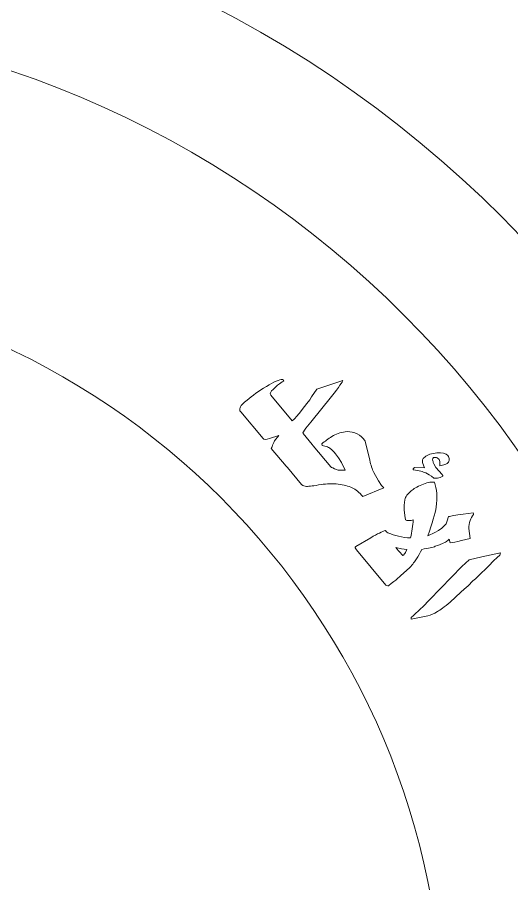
# Model space of a CAD drawing. Header units: millimetres. Extents: x -2159 to -1639, y -1602 to -453.
# Drawn here: x -1724.93 to -1700.85, y -877.41 to -835.24 of the extents above; entities that cross this region are included whole.
import ezdxf

# ---------------------------------------------------------------- set-up
doc = ezdxf.new("R2010")
doc.units = ezdxf.units.MM
doc.header["$MEASUREMENT"] = 0
doc.layers.add('Layer 1', color=7, linetype='Continuous')

msp = doc.modelspace()

# ---------------------------------------------------------------- linework, layer by layer
at = {"layer": 'Layer 1', "color": 250, "lineweight": 9}
for points, knots in [([(-1707.3702, -801.3175), (-1661.2961, -819.9329), (-1639.0364, -872.3735), (-1657.6515, -918.4475), (-1657.6515, -918.4475), (-1676.2666, -964.5215), (-1728.7073, -986.7814), (-1774.7816, -968.1663), (-1774.7816, -968.1663), (-1820.8557, -949.551), (-1843.1153, -897.1104), (-1824.5002, -851.0364), (-1824.5002, -851.0364), (-1805.8851, -804.9622), (-1753.4443, -782.7024), (-1707.3702, -801.3175)], [0, 0, 0, 0, 0.2, 0.2, 0.2, 0.2, 0.4, 0.4, 0.4, 0.4, 0.6, 0.6, 0.6, 0.6, 1, 1, 1, 1]), ([(-1712.4259, -813.8312), (-1673.2631, -829.6542), (-1654.3422, -874.2287), (-1670.1651, -913.3917), (-1670.1651, -913.3917), (-1685.988, -952.5545), (-1730.5627, -971.4753), (-1769.7257, -955.6525), (-1769.7257, -955.6525), (-1808.8886, -939.8299), (-1827.8095, -895.255), (-1811.9866, -856.0922), (-1811.9866, -856.0922), (-1796.1638, -816.9294), (-1751.5891, -798.0085), (-1712.4259, -813.8312)], [0, 0, 0, 0, 0.2, 0.2, 0.2, 0.2, 0.4, 0.4, 0.4, 0.4, 0.6, 0.6, 0.6, 0.6, 1, 1, 1, 1]), ([(-1741.0758, -815.0107), (-1702.5641, -815.0107), (-1671.3443, -846.2304), (-1671.3443, -884.742), (-1671.3443, -884.742), (-1671.3443, -923.2538), (-1702.5641, -954.4732), (-1741.0758, -954.4732), (-1741.0758, -954.4732), (-1779.5876, -954.4732), (-1810.8074, -923.2538), (-1810.8074, -884.742), (-1810.8074, -884.742), (-1810.8074, -846.2304), (-1779.5876, -815.0107), (-1741.0758, -815.0107)], [0, 0, 0, 0, 0.2, 0.2, 0.2, 0.2, 0.4, 0.4, 0.4, 0.4, 0.6, 0.6, 0.6, 0.6, 1, 1, 1, 1]), ([(-1741.0758, -828.5071), (-1710.018, -828.5071), (-1684.8408, -853.6844), (-1684.8408, -884.7422), (-1684.8408, -884.7422), (-1684.8408, -915.7998), (-1710.018, -940.9771), (-1741.0758, -940.9771), (-1741.0758, -940.9771), (-1772.1336, -940.9771), (-1797.3109, -915.7998), (-1797.3109, -884.7422), (-1797.3109, -884.7422), (-1797.3109, -853.6844), (-1772.1336, -828.5071), (-1741.0758, -828.5071)], [0, 0, 0, 0, 0.2, 0.2, 0.2, 0.2, 0.4, 0.4, 0.4, 0.4, 0.6, 0.6, 0.6, 0.6, 1, 1, 1, 1]), ([(-1741.0758, -835.2552), (-1713.745, -835.2552), (-1691.589, -857.4111), (-1691.589, -884.742), (-1691.589, -884.742), (-1691.589, -912.0728), (-1713.745, -934.2287), (-1741.0758, -934.2287), (-1741.0758, -934.2287), (-1768.4068, -934.2287), (-1790.5627, -912.0728), (-1790.5627, -884.742), (-1790.5627, -884.742), (-1790.5627, -857.4111), (-1768.4068, -835.2552), (-1741.0758, -835.2552)], [0, 0, 0, 0, 0.2, 0.2, 0.2, 0.2, 0.4, 0.4, 0.4, 0.4, 0.6, 0.6, 0.6, 0.6, 1, 1, 1, 1]), ([(-1741.0758, -847.8518), (-1720.7019, -847.8518), (-1704.1856, -864.368), (-1704.1856, -884.742), (-1704.1856, -884.742), (-1704.1856, -905.1159), (-1720.7019, -921.632), (-1741.0758, -921.632), (-1741.0758, -921.632), (-1761.4498, -921.632), (-1777.966, -905.1159), (-1777.966, -884.742), (-1777.966, -884.742), (-1777.966, -864.368), (-1761.4498, -847.8518), (-1741.0758, -847.8518)], [0, 0, 0, 0, 0.2, 0.2, 0.2, 0.2, 0.4, 0.4, 0.4, 0.4, 0.6, 0.6, 0.6, 0.6, 1, 1, 1, 1]), ([(-1711.7797, -857.1565), (-1711.7797, -857.1565), (-1711.8366, -857.0886), (-1711.8366, -857.0886), (-1711.8366, -857.0886), (-1711.8366, -857.0886), (-1712.5612, -856.2251), (-1712.5612, -856.2251), (-1712.5612, -856.2251), (-1712.5493, -856.1895), (-1712.5368, -856.1569), (-1712.5247, -856.1308), (-1712.5247, -856.1308), (-1712.4896, -856.0518), (-1712.4481, -855.9611), (-1712.3989, -855.856), (-1712.3989, -855.856), (-1712.3989, -855.856), (-1712.1972, -855.6051), (-1712.1972, -855.6051), (-1712.1972, -855.6051), (-1712.1972, -855.6051), (-1712.6555, -855.7448), (-1712.6555, -855.7448), (-1712.6555, -855.7448), (-1712.816, -855.7978), (-1712.9191, -855.7985), (-1712.9631, -855.746), (-1712.9631, -855.746), (-1712.9631, -855.746), (-1714.0545, -854.4455), (-1714.0545, -854.4455), (-1714.0545, -854.4455), (-1714.0829, -854.4115), (-1714.0988, -854.3712), (-1714.1016, -854.3276), (-1714.1016, -854.3276), (-1714.104, -854.2819), (-1714.0781, -854.2203), (-1714.0243, -854.1395), (-1714.0243, -854.1395), (-1714.0243, -854.1395), (-1713.8711, -853.9828), (-1713.8711, -853.9828), (-1713.8711, -853.9828), (-1713.8711, -853.9828), (-1713.7435, -853.8761), (-1713.7435, -853.8761), (-1713.7435, -853.8761), (-1713.4842, -853.6584), (-1713.1702, -853.4346), (-1712.8028, -853.2079), (-1712.8028, -853.2079), (-1712.4355, -852.9814), (-1712.1712, -852.8692), (-1712.011, -852.8702), (-1712.011, -852.8702), (-1712.011, -852.8702), (-1711.9715, -852.9029), (-1711.9715, -852.9029), (-1711.9715, -852.9029), (-1711.9549, -852.9228), (-1711.9531, -852.9391), (-1711.966, -852.9498), (-1711.966, -852.9498), (-1712.0397, -852.9878), (-1712.1356, -853.0564), (-1712.2535, -853.1554), (-1712.2535, -853.1554), (-1712.4405, -853.3122), (-1712.5508, -853.4206), (-1712.5852, -853.4815), (-1712.5852, -853.4815), (-1712.6207, -853.5411), (-1712.6199, -853.5922), (-1712.5856, -853.633), (-1712.5856, -853.633), (-1712.5856, -853.633), (-1711.5403, -854.8786), (-1711.5403, -854.8786), (-1711.5403, -854.8786), (-1711.5403, -854.8786), (-1711.4544, -854.8007), (-1711.4544, -854.8007), (-1711.4544, -854.8007), (-1711.4544, -854.8007), (-1711.3925, -854.7487), (-1711.3925, -854.7487), (-1711.3925, -854.7487), (-1711.3925, -854.7487), (-1711.3554, -854.6957), (-1711.3554, -854.6957), (-1711.3554, -854.6957), (-1711.3554, -854.6957), (-1711.1908, -854.5097), (-1711.1908, -854.5097), (-1711.1908, -854.5097), (-1711.1908, -854.5097), (-1711.0585, -854.3351), (-1711.0585, -854.3351), (-1711.0585, -854.3351), (-1711.0585, -854.3351), (-1710.8301, -854.0378), (-1710.8301, -854.0378), (-1710.8301, -854.0378), (-1710.8301, -854.0378), (-1710.6897, -853.8563), (-1710.6897, -853.8563), (-1710.6897, -853.8563), (-1710.6897, -853.8563), (-1710.6012, -853.7125), (-1710.6012, -853.7125), (-1710.6012, -853.7125), (-1710.6012, -853.7125), (-1710.341, -853.3487), (-1710.341, -853.3487), (-1710.341, -853.3487), (-1710.341, -853.3487), (-1709.0795, -852.9134), (-1709.0795, -852.9134), (-1709.0795, -852.9134), (-1709.0778, -852.9699), (-1709.2621, -853.2319), (-1709.6332, -853.6986), (-1709.6332, -853.6986), (-1709.6332, -853.6986), (-1710.6365, -854.9427), (-1710.6365, -854.9427), (-1710.6365, -854.9427), (-1710.6365, -854.9427), (-1710.8802, -855.2407), (-1710.8802, -855.2407), (-1710.8802, -855.2407), (-1710.9944, -855.3845), (-1711.0399, -855.4703), (-1711.0168, -855.5026), (-1711.0168, -855.5026), (-1711.0168, -855.5026), (-1710.5745, -856.0298), (-1710.5745, -856.0298), (-1710.5745, -856.0298), (-1710.5745, -856.0298), (-1710.5176, -856.0974), (-1710.5176, -856.0974), (-1710.5176, -856.0974), (-1710.5176, -856.0974), (-1710.5177, -856.0974), (-1710.5177, -856.0974), (-1710.5177, -856.0974), (-1710.5177, -856.0974), (-1709.6558, -857.1246), (-1709.6558, -857.1246), (-1709.6558, -857.1246), (-1709.6343, -857.1503), (-1709.5366, -857.1977), (-1709.3598, -857.2686), (-1709.3598, -857.2686), (-1709.3083, -857.287), (-1709.1756, -857.2933), (-1708.9598, -857.2873), (-1708.9598, -857.2873), (-1708.9598, -857.2873), (-1709.1475, -856.9092), (-1709.1475, -856.9092), (-1709.1475, -856.9092), (-1709.1475, -856.9092), (-1709.2962, -856.6774), (-1709.2962, -856.6774), (-1709.2962, -856.6774), (-1709.2962, -856.6774), (-1709.4276, -856.4851), (-1709.4276, -856.4851), (-1709.4276, -856.4851), (-1709.512, -856.3847), (-1709.6031, -856.3), (-1709.6999, -856.2295), (-1709.6999, -856.2295), (-1709.7422, -856.1934), (-1709.8033, -856.1633), (-1709.8824, -856.138), (-1709.8824, -856.138), (-1709.8824, -856.138), (-1710.0787, -856.0796), (-1710.0787, -856.0796), (-1710.0787, -856.0796), (-1710.0787, -856.0796), (-1710.1038, -856.007), (-1710.1038, -856.007), (-1710.1038, -856.007), (-1709.9518, -855.8795), (-1709.7864, -855.7586), (-1709.6087, -855.6454), (-1709.6087, -855.6454), (-1709.4307, -855.5299), (-1709.2131, -855.4549), (-1708.9564, -855.4188), (-1708.9564, -855.4188), (-1708.8146, -855.3933), (-1708.6611, -855.4099), (-1708.4953, -855.4697), (-1708.4953, -855.4697), (-1708.3293, -855.5277), (-1708.1946, -855.6196), (-1708.0916, -855.7423), (-1708.0916, -855.7423), (-1708.0916, -855.7423), (-1708.0198, -855.8277), (-1708.0198, -855.8277), (-1708.0198, -855.8277), (-1708.0004, -855.8511), (-1707.9831, -855.8882), (-1707.966, -855.9416), (-1707.966, -855.9416), (-1707.966, -855.9416), (-1707.7667, -856.8058), (-1707.7667, -856.8058), (-1707.7667, -856.8058), (-1707.7172, -857.0331), (-1707.6511, -857.2307), (-1707.5683, -857.3982), (-1707.5683, -857.3982), (-1707.5683, -857.3982), (-1707.3441, -857.8053), (-1707.3441, -857.8053), (-1707.3441, -857.8053), (-1707.3441, -857.8053), (-1707.188, -858.0249), (-1707.188, -858.0249), (-1707.188, -858.0249), (-1707.188, -858.0249), (-1707.085, -858.1475), (-1707.085, -858.1475), (-1707.085, -858.1475), (-1707.085, -858.1475), (-1708.1094, -858.569), (-1708.1094, -858.569), (-1708.1094, -858.569), (-1708.278, -858.3678), (-1708.4507, -858.2262), (-1708.6265, -858.1425), (-1708.6265, -858.1425), (-1708.8031, -858.06), (-1709.0319, -858.0009), (-1709.3094, -857.967), (-1709.3094, -857.967), (-1709.5711, -857.9377), (-1709.8476, -857.9425), (-1710.1382, -857.9854), (-1710.1382, -857.9854), (-1710.489, -858.0467), (-1710.7232, -858.076), (-1710.8445, -858.0761), (-1710.8445, -858.0761), (-1710.8445, -858.0761), (-1710.9792, -858.0557), (-1710.9792, -858.0557), (-1710.9792, -858.0557), (-1710.9792, -858.0557), (-1711.0184, -858.0351), (-1711.0184, -858.0351), (-1711.0184, -858.0351), (-1711.0184, -858.0351), (-1711.0894, -857.9789), (-1711.0894, -857.9789), (-1711.0894, -857.9789), (-1711.0894, -857.9789), (-1711.7797, -857.1565), (-1711.7797, -857.1565)], [0, 0, 0, 0, 0.0147059, 0.0147059, 0.0147059, 0.0147059, 0.0294118, 0.0294118, 0.0294118, 0.0294118, 0.0441176, 0.0441176, 0.0441176, 0.0441176, 0.0588235, 0.0588235, 0.0588235, 0.0588235, 0.0735294, 0.0735294, 0.0735294, 0.0735294, 0.0882353, 0.0882353, 0.0882353, 0.0882353, 0.1029412, 0.1029412, 0.1029412, 0.1029412, 0.1176471, 0.1176471, 0.1176471, 0.1176471, 0.1323529, 0.1323529, 0.1323529, 0.1323529, 0.1470588, 0.1470588, 0.1470588, 0.1470588, 0.1617647, 0.1617647, 0.1617647, 0.1617647, 0.1764706, 0.1764706, 0.1764706, 0.1764706, 0.1911765, 0.1911765, 0.1911765, 0.1911765, 0.2058824, 0.2058824, 0.2058824, 0.2058824, 0.2205882, 0.2205882, 0.2205882, 0.2205882, 0.2352941, 0.2352941, 0.2352941, 0.2352941, 0.25, 0.25, 0.25, 0.25, 0.2647059, 0.2647059, 0.2647059, 0.2647059, 0.2794118, 0.2794118, 0.2794118, 0.2794118, 0.2941176, 0.2941176, 0.2941176, 0.2941176, 0.3088235, 0.3088235, 0.3088235, 0.3088235, 0.3235294, 0.3235294, 0.3235294, 0.3235294, 0.3382353, 0.3382353, 0.3382353, 0.3382353, 0.3529412, 0.3529412, 0.3529412, 0.3529412, 0.3676471, 0.3676471, 0.3676471, 0.3676471, 0.3823529, 0.3823529, 0.3823529, 0.3823529, 0.3970588, 0.3970588, 0.3970588, 0.3970588, 0.4117647, 0.4117647, 0.4117647, 0.4117647, 0.4264706, 0.4264706, 0.4264706, 0.4264706, 0.4411765, 0.4411765, 0.4411765, 0.4411765, 0.4558824, 0.4558824, 0.4558824, 0.4558824, 0.4705882, 0.4705882, 0.4705882, 0.4705882, 0.4852941, 0.4852941, 0.4852941, 0.4852941, 0.5, 0.5, 0.5, 0.5, 0.5147059, 0.5147059, 0.5147059, 0.5147059, 0.5294118, 0.5294118, 0.5294118, 0.5294118, 0.5441176, 0.5441176, 0.5441176, 0.5441176, 0.5588235, 0.5588235, 0.5588235, 0.5588235, 0.5735294, 0.5735294, 0.5735294, 0.5735294, 0.5882353, 0.5882353, 0.5882353, 0.5882353, 0.6029412, 0.6029412, 0.6029412, 0.6029412, 0.6176471, 0.6176471, 0.6176471, 0.6176471, 0.6323529, 0.6323529, 0.6323529, 0.6323529, 0.6470588, 0.6470588, 0.6470588, 0.6470588, 0.6617647, 0.6617647, 0.6617647, 0.6617647, 0.6764706, 0.6764706, 0.6764706, 0.6764706, 0.6911765, 0.6911765, 0.6911765, 0.6911765, 0.7058824, 0.7058824, 0.7058824, 0.7058824, 0.7205882, 0.7205882, 0.7205882, 0.7205882, 0.7352941, 0.7352941, 0.7352941, 0.7352941, 0.75, 0.75, 0.75, 0.75, 0.7647059, 0.7647059, 0.7647059, 0.7647059, 0.7794118, 0.7794118, 0.7794118, 0.7794118, 0.7941176, 0.7941176, 0.7941176, 0.7941176, 0.8088235, 0.8088235, 0.8088235, 0.8088235, 0.8235294, 0.8235294, 0.8235294, 0.8235294, 0.8382353, 0.8382353, 0.8382353, 0.8382353, 0.8529412, 0.8529412, 0.8529412, 0.8529412, 0.8676471, 0.8676471, 0.8676471, 0.8676471, 0.8823529, 0.8823529, 0.8823529, 0.8823529, 0.8970588, 0.8970588, 0.8970588, 0.8970588, 0.9117647, 0.9117647, 0.9117647, 0.9117647, 0.9264706, 0.9264706, 0.9264706, 0.9264706, 0.9411765, 0.9411765, 0.9411765, 0.9411765, 0.9558824, 0.9558824, 0.9558824, 0.9558824, 0.9705882, 0.9705882, 0.9705882, 0.9705882, 1, 1, 1, 1]), ([(-1704.1993, -857.5759), (-1704.2851, -857.628), (-1704.3722, -857.6594), (-1704.4627, -857.6676), (-1704.4627, -857.6676), (-1704.4627, -857.6676), (-1704.6501, -857.6676), (-1704.6501, -857.6676), (-1704.6501, -857.6676), (-1704.8106, -857.5453), (-1704.9408, -857.4635), (-1705.0388, -857.4202), (-1705.0388, -857.4202), (-1705.1669, -857.3603), (-1705.3649, -857.3094), (-1705.6308, -857.2677), (-1705.6308, -857.2677), (-1705.6475, -857.2618), (-1705.6519, -857.2497), (-1705.6457, -857.2286), (-1705.6457, -857.2286), (-1705.6457, -857.2286), (-1705.6095, -857.1743), (-1705.6095, -857.1743), (-1705.6095, -857.1743), (-1705.6095, -857.1743), (-1705.5798, -857.1552), (-1705.5798, -857.1552), (-1705.5798, -857.1552), (-1705.5798, -857.1552), (-1705.0995, -857.1724), (-1705.0995, -857.1724), (-1705.0995, -857.1724), (-1705.0995, -857.1724), (-1705.1756, -856.9556), (-1705.1756, -856.9556), (-1705.1756, -856.9556), (-1705.202, -856.8841), (-1705.2058, -856.8275), (-1705.1901, -856.7865), (-1705.1901, -856.7865), (-1705.1789, -856.7432), (-1705.1456, -856.6972), (-1705.0895, -856.6503), (-1705.0895, -856.6503), (-1704.9505, -856.5337), (-1704.7516, -856.4644), (-1704.4931, -856.4406), (-1704.4931, -856.4406), (-1704.2345, -856.4187), (-1704.0576, -856.4633), (-1703.9634, -856.5756), (-1703.9634, -856.5756), (-1703.9183, -856.6293), (-1703.8945, -856.6909), (-1703.8919, -856.7605), (-1703.8919, -856.7605), (-1703.8903, -856.8288), (-1703.9145, -856.8831), (-1703.9636, -856.9241), (-1703.9636, -856.9241), (-1703.9636, -856.9241), (-1703.9991, -856.9579), (-1703.9991, -856.9579), (-1703.9991, -856.9579), (-1703.9991, -856.9579), (-1704.0279, -856.9781), (-1704.0279, -856.9781), (-1704.0279, -856.9781), (-1704.0279, -856.9781), (-1704.056, -856.9919), (-1704.056, -856.9919), (-1704.056, -856.9919), (-1704.056, -856.9919), (-1704.1658, -857.0321), (-1704.1658, -857.0321), (-1704.1658, -857.0321), (-1704.1658, -857.0321), (-1704.3588, -857.0725), (-1704.3588, -857.0725), (-1704.3588, -857.0725), (-1704.3588, -857.0725), (-1704.3563, -856.9072), (-1704.3563, -856.9072), (-1704.3563, -856.9072), (-1704.3576, -856.8367), (-1704.3756, -856.7821), (-1704.4099, -856.7411), (-1704.4099, -856.7411), (-1704.4099, -856.7411), (-1704.4606, -856.7022), (-1704.4606, -856.7022), (-1704.4606, -856.7022), (-1704.4606, -856.7022), (-1704.4888, -856.6898), (-1704.4888, -856.6898), (-1704.4888, -856.6898), (-1704.4888, -856.6898), (-1704.5094, -856.6771), (-1704.5094, -856.6771), (-1704.5094, -856.6771), (-1704.5094, -856.6771), (-1704.55, -856.6715), (-1704.55, -856.6715), (-1704.55, -856.6715), (-1704.5981, -856.6642), (-1704.635, -856.6649), (-1704.6596, -856.6738), (-1704.6596, -856.6738), (-1704.6914, -856.6905), (-1704.7075, -856.726), (-1704.7062, -856.7846), (-1704.7062, -856.7846), (-1704.6955, -856.8374), (-1704.6783, -856.9007), (-1704.652, -856.9722), (-1704.652, -856.9722), (-1704.652, -856.9722), (-1704.5413, -857.154), (-1704.5413, -857.154), (-1704.5413, -857.154), (-1704.5413, -857.154), (-1704.3912, -857.3329), (-1704.3912, -857.3329), (-1704.3912, -857.3329), (-1704.3912, -857.3329), (-1704.261, -857.4882), (-1704.261, -857.4882), (-1704.261, -857.4882), (-1704.2187, -857.5386), (-1704.1986, -857.5674), (-1704.1993, -857.5759)], [0, 0, 0, 0, 0.0294118, 0.0294118, 0.0294118, 0.0294118, 0.0588235, 0.0588235, 0.0588235, 0.0588235, 0.0882353, 0.0882353, 0.0882353, 0.0882353, 0.1176471, 0.1176471, 0.1176471, 0.1176471, 0.1470588, 0.1470588, 0.1470588, 0.1470588, 0.1764706, 0.1764706, 0.1764706, 0.1764706, 0.2058824, 0.2058824, 0.2058824, 0.2058824, 0.2352941, 0.2352941, 0.2352941, 0.2352941, 0.2647059, 0.2647059, 0.2647059, 0.2647059, 0.2941176, 0.2941176, 0.2941176, 0.2941176, 0.3235294, 0.3235294, 0.3235294, 0.3235294, 0.3529412, 0.3529412, 0.3529412, 0.3529412, 0.3823529, 0.3823529, 0.3823529, 0.3823529, 0.4117647, 0.4117647, 0.4117647, 0.4117647, 0.4411765, 0.4411765, 0.4411765, 0.4411765, 0.4705882, 0.4705882, 0.4705882, 0.4705882, 0.5, 0.5, 0.5, 0.5, 0.5294118, 0.5294118, 0.5294118, 0.5294118, 0.5588235, 0.5588235, 0.5588235, 0.5588235, 0.5882353, 0.5882353, 0.5882353, 0.5882353, 0.6176471, 0.6176471, 0.6176471, 0.6176471, 0.6470588, 0.6470588, 0.6470588, 0.6470588, 0.6764706, 0.6764706, 0.6764706, 0.6764706, 0.7058824, 0.7058824, 0.7058824, 0.7058824, 0.7352941, 0.7352941, 0.7352941, 0.7352941, 0.7647059, 0.7647059, 0.7647059, 0.7647059, 0.7941176, 0.7941176, 0.7941176, 0.7941176, 0.8235294, 0.8235294, 0.8235294, 0.8235294, 0.8529412, 0.8529412, 0.8529412, 0.8529412, 0.8823529, 0.8823529, 0.8823529, 0.8823529, 0.9117647, 0.9117647, 0.9117647, 0.9117647, 0.9411765, 0.9411765, 0.9411765, 0.9411765, 1, 1, 1, 1]), ([(-1702.8774, -860.6107), (-1702.8774, -860.6107), (-1703.3024, -860.7164), (-1703.3024, -860.7164), (-1703.3024, -860.7164), (-1703.5515, -860.7781), (-1703.7319, -860.8098), (-1703.8449, -860.8152), (-1703.8449, -860.8152), (-1703.8449, -860.8152), (-1703.8964, -860.6493), (-1703.8964, -860.6493), (-1703.8964, -860.6493), (-1703.8964, -860.6493), (-1703.948, -860.6924), (-1703.948, -860.6924), (-1703.948, -860.6924), (-1703.948, -860.6924), (-1704.0356, -860.7541), (-1704.0356, -860.7541), (-1704.0356, -860.7541), (-1704.0718, -860.7846), (-1704.0959, -860.8007), (-1704.1058, -860.8011), (-1704.1058, -860.8011), (-1704.1058, -860.8011), (-1704.1949, -860.8419), (-1704.1949, -860.8419), (-1704.1949, -860.8419), (-1704.1949, -860.8419), (-1704.3728, -860.9217), (-1704.3728, -860.9217), (-1704.3728, -860.9217), (-1704.3728, -860.9217), (-1704.4582, -860.9574), (-1704.4582, -860.9574), (-1704.4582, -860.9574), (-1704.4582, -860.9574), (-1704.5749, -860.9917), (-1704.5749, -860.9917), (-1704.5749, -860.9917), (-1704.6778, -861.0399), (-1704.8965, -861.0902), (-1705.2301, -861.1411), (-1705.2301, -861.1411), (-1705.3159, -861.3166), (-1705.4019, -861.4704), (-1705.4869, -861.5994), (-1705.4869, -861.5994), (-1705.573, -861.7294), (-1705.6806, -861.8716), (-1705.809, -862.0271), (-1705.809, -862.0271), (-1705.809, -862.0271), (-1705.9694, -862.1776), (-1705.9694, -862.1776), (-1705.9694, -862.1776), (-1705.9694, -862.1776), (-1706.247, -862.4165), (-1706.247, -862.4165), (-1706.247, -862.4165), (-1706.247, -862.4165), (-1706.3207, -862.4804), (-1706.3207, -862.4804), (-1706.3207, -862.4804), (-1706.3207, -862.4804), (-1706.3908, -862.5392), (-1706.3908, -862.5392), (-1706.3908, -862.5392), (-1706.3908, -862.5392), (-1706.4537, -862.5922), (-1706.4537, -862.5922), (-1706.4537, -862.5922), (-1706.4537, -862.5922), (-1706.503, -862.6332), (-1706.503, -862.6332), (-1706.503, -862.6332), (-1706.503, -862.6332), (-1706.5521, -862.6744), (-1706.5521, -862.6744), (-1706.5521, -862.6744), (-1706.5521, -862.6744), (-1706.5882, -862.7027), (-1706.5882, -862.7027), (-1706.5882, -862.7027), (-1706.5882, -862.7027), (-1706.7185, -862.8061), (-1706.7185, -862.8061), (-1706.7185, -862.8061), (-1706.7185, -862.8061), (-1706.8305, -862.9002), (-1706.8305, -862.9002), (-1706.8305, -862.9002), (-1706.8446, -862.912), (-1706.8645, -862.9167), (-1706.8924, -862.9142), (-1706.8924, -862.9142), (-1706.9194, -862.9131), (-1706.9466, -862.9021), (-1706.9752, -862.8821), (-1706.9752, -862.8821), (-1706.9752, -862.8821), (-1708.4176, -861.1633), (-1708.4176, -861.1633), (-1708.4176, -861.1633), (-1708.4176, -861.1633), (-1708.4816, -861.0656), (-1708.4816, -861.0656), (-1708.4816, -861.0656), (-1708.4816, -861.0656), (-1708.4727, -861.0404), (-1708.4727, -861.0404), (-1708.4727, -861.0404), (-1708.4727, -861.0404), (-1708.4526, -860.9955), (-1708.4526, -860.9955), (-1708.4526, -860.9955), (-1708.4526, -860.9955), (-1707.7195, -860.5736), (-1707.7195, -860.5736), (-1707.7195, -860.5736), (-1707.3824, -860.3844), (-1707.1448, -860.2686), (-1707.0058, -860.2256), (-1707.0058, -860.2256), (-1706.956, -860.2855), (-1706.9, -860.3282), (-1706.8416, -860.3527), (-1706.8416, -860.3527), (-1706.7153, -860.406), (-1706.556, -860.4555), (-1706.3663, -860.5014), (-1706.3663, -860.5014), (-1706.1777, -860.5482), (-1705.9808, -860.5763), (-1705.7781, -860.5853), (-1705.7781, -860.5853), (-1705.7082, -860.2819), (-1705.6653, -859.9889), (-1705.6473, -859.709), (-1705.6473, -859.709), (-1705.6473, -859.709), (-1705.7422, -859.7287), (-1705.7422, -859.7287), (-1705.7422, -859.7287), (-1705.7422, -859.7287), (-1705.8402, -859.7354), (-1705.8402, -859.7354), (-1705.8402, -859.7354), (-1705.9341, -859.7445), (-1705.9971, -859.7336), (-1706.0258, -859.704), (-1706.0258, -859.704), (-1706.0258, -859.704), (-1706.062, -859.4995), (-1706.062, -859.4995), (-1706.062, -859.4995), (-1706.062, -859.4995), (-1706.0941, -859.2119), (-1706.0941, -859.2119), (-1706.0941, -859.2119), (-1706.0941, -859.2119), (-1706.0977, -858.9918), (-1706.0977, -858.9918), (-1706.0977, -858.9918), (-1706.0977, -858.9918), (-1706.0598, -858.7309), (-1706.0598, -858.7309), (-1706.0598, -858.7309), (-1706.0399, -858.6525), (-1706.0062, -858.5764), (-1705.9579, -858.5059), (-1705.9579, -858.5059), (-1705.9579, -858.5059), (-1705.8697, -858.4022), (-1705.8697, -858.4022), (-1705.8697, -858.4022), (-1705.8697, -858.4022), (-1705.7552, -858.2942), (-1705.7552, -858.2942), (-1705.7552, -858.2942), (-1705.6348, -858.1932), (-1705.4595, -858.0938), (-1705.2322, -857.9967), (-1705.2322, -857.9967), (-1705.005, -857.8995), (-1704.7997, -857.8548), (-1704.6175, -857.8631), (-1704.6175, -857.8631), (-1704.4897, -858.2099), (-1704.4614, -858.6162), (-1704.5325, -859.0822), (-1704.5325, -859.0822), (-1704.5829, -859.3993), (-1704.7147, -859.8642), (-1704.9306, -860.4776), (-1704.9306, -860.4776), (-1704.9306, -860.4776), (-1704.5906, -860.3276), (-1704.5906, -860.3276), (-1704.5906, -860.3276), (-1704.5906, -860.3276), (-1704.4214, -860.2255), (-1704.4214, -860.2255), (-1704.4214, -860.2255), (-1704.4214, -860.2255), (-1704.2547, -860.1037), (-1704.2547, -860.1037), (-1704.2547, -860.1037), (-1704.2547, -860.1037), (-1704.1854, -860.0394), (-1704.1854, -860.0394), (-1704.1854, -860.0394), (-1704.1854, -860.0394), (-1704.0497, -859.9018), (-1704.0497, -859.9018), (-1704.0497, -859.9018), (-1704.0497, -859.9018), (-1704.0008, -859.7512), (-1704.0008, -859.7512), (-1704.0008, -859.7512), (-1704.0008, -859.7512), (-1703.9268, -859.5476), (-1703.9268, -859.5476), (-1703.9268, -859.5476), (-1703.8151, -859.5098), (-1703.5808, -859.4664), (-1703.2236, -859.4197), (-1703.2236, -859.4197), (-1703.2236, -859.4197), (-1702.7214, -859.3586), (-1702.7214, -859.3586), (-1702.7214, -859.3586), (-1702.7214, -859.3586), (-1702.7118, -859.3984), (-1702.7118, -859.3984), (-1702.7118, -859.3984), (-1702.7118, -859.3984), (-1702.7091, -859.4419), (-1702.7091, -859.4419), (-1702.7091, -859.4419), (-1702.864, -859.6158), (-1702.9392, -859.844), (-1702.9372, -860.129), (-1702.9372, -860.129), (-1702.9372, -860.129), (-1702.8774, -860.6107), (-1702.8774, -860.6107)], [0, 0, 0, 0, 0.015873, 0.015873, 0.015873, 0.015873, 0.031746, 0.031746, 0.031746, 0.031746, 0.047619, 0.047619, 0.047619, 0.047619, 0.0634921, 0.0634921, 0.0634921, 0.0634921, 0.0793651, 0.0793651, 0.0793651, 0.0793651, 0.0952381, 0.0952381, 0.0952381, 0.0952381, 0.1111111, 0.1111111, 0.1111111, 0.1111111, 0.1269841, 0.1269841, 0.1269841, 0.1269841, 0.1428571, 0.1428571, 0.1428571, 0.1428571, 0.1587302, 0.1587302, 0.1587302, 0.1587302, 0.1746032, 0.1746032, 0.1746032, 0.1746032, 0.1904762, 0.1904762, 0.1904762, 0.1904762, 0.2063492, 0.2063492, 0.2063492, 0.2063492, 0.2222222, 0.2222222, 0.2222222, 0.2222222, 0.2380952, 0.2380952, 0.2380952, 0.2380952, 0.2539683, 0.2539683, 0.2539683, 0.2539683, 0.2698413, 0.2698413, 0.2698413, 0.2698413, 0.2857143, 0.2857143, 0.2857143, 0.2857143, 0.3015873, 0.3015873, 0.3015873, 0.3015873, 0.3174603, 0.3174603, 0.3174603, 0.3174603, 0.3333333, 0.3333333, 0.3333333, 0.3333333, 0.3492063, 0.3492063, 0.3492063, 0.3492063, 0.3650794, 0.3650794, 0.3650794, 0.3650794, 0.3809524, 0.3809524, 0.3809524, 0.3809524, 0.3968254, 0.3968254, 0.3968254, 0.3968254, 0.4126984, 0.4126984, 0.4126984, 0.4126984, 0.4285714, 0.4285714, 0.4285714, 0.4285714, 0.4444444, 0.4444444, 0.4444444, 0.4444444, 0.4603175, 0.4603175, 0.4603175, 0.4603175, 0.4761905, 0.4761905, 0.4761905, 0.4761905, 0.4920635, 0.4920635, 0.4920635, 0.4920635, 0.5079365, 0.5079365, 0.5079365, 0.5079365, 0.5238095, 0.5238095, 0.5238095, 0.5238095, 0.5396825, 0.5396825, 0.5396825, 0.5396825, 0.5555556, 0.5555556, 0.5555556, 0.5555556, 0.5714286, 0.5714286, 0.5714286, 0.5714286, 0.5873016, 0.5873016, 0.5873016, 0.5873016, 0.6031746, 0.6031746, 0.6031746, 0.6031746, 0.6190476, 0.6190476, 0.6190476, 0.6190476, 0.6349206, 0.6349206, 0.6349206, 0.6349206, 0.6507937, 0.6507937, 0.6507937, 0.6507937, 0.6666667, 0.6666667, 0.6666667, 0.6666667, 0.6825397, 0.6825397, 0.6825397, 0.6825397, 0.6984127, 0.6984127, 0.6984127, 0.6984127, 0.7142857, 0.7142857, 0.7142857, 0.7142857, 0.7301587, 0.7301587, 0.7301587, 0.7301587, 0.7460317, 0.7460317, 0.7460317, 0.7460317, 0.7619048, 0.7619048, 0.7619048, 0.7619048, 0.7777778, 0.7777778, 0.7777778, 0.7777778, 0.7936508, 0.7936508, 0.7936508, 0.7936508, 0.8095238, 0.8095238, 0.8095238, 0.8095238, 0.8253968, 0.8253968, 0.8253968, 0.8253968, 0.8412698, 0.8412698, 0.8412698, 0.8412698, 0.8571429, 0.8571429, 0.8571429, 0.8571429, 0.8730159, 0.8730159, 0.8730159, 0.8730159, 0.8888889, 0.8888889, 0.8888889, 0.8888889, 0.9047619, 0.9047619, 0.9047619, 0.9047619, 0.9206349, 0.9206349, 0.9206349, 0.9206349, 0.9365079, 0.9365079, 0.9365079, 0.9365079, 0.952381, 0.952381, 0.952381, 0.952381, 0.968254, 0.968254, 0.968254, 0.968254, 1, 1, 1, 1]), ([(-1706.151, -861.4439), (-1706.1214, -861.4269), (-1706.0937, -861.3958), (-1706.0648, -861.3496), (-1706.0648, -861.3496), (-1706.0304, -861.3028), (-1706.0125, -861.2719), (-1706.0113, -861.2589), (-1706.0113, -861.2589), (-1706.0113, -861.2589), (-1705.9572, -861.1479), (-1705.9572, -861.1479), (-1705.9572, -861.1479), (-1705.9572, -861.1479), (-1706.213, -861.1136), (-1706.213, -861.1136), (-1706.213, -861.1136), (-1706.213, -861.1136), (-1706.5007, -861.0483), (-1706.5007, -861.0483), (-1706.5007, -861.0483), (-1706.5007, -861.0483), (-1706.4494, -861.1167), (-1706.4494, -861.1167), (-1706.4494, -861.1167), (-1706.4494, -861.1167), (-1706.369, -861.2125), (-1706.369, -861.2125), (-1706.369, -861.2125), (-1706.369, -861.2125), (-1706.3376, -861.25), (-1706.3376, -861.25), (-1706.3376, -861.25), (-1706.3376, -861.25), (-1706.151, -861.4439), (-1706.151, -861.4439)], [0, 0, 0, 0, 0.1, 0.1, 0.1, 0.1, 0.2, 0.2, 0.2, 0.2, 0.3, 0.3, 0.3, 0.3, 0.4, 0.4, 0.4, 0.4, 0.5, 0.5, 0.5, 0.5, 0.6, 0.6, 0.6, 0.6, 0.7, 0.7, 0.7, 0.7, 0.8, 0.8, 0.8, 0.8, 1, 1, 1, 1]), ([(-1703.8501, -863.7088), (-1704.133, -863.9462), (-1704.3403, -864.1001), (-1704.4721, -864.1709), (-1704.4721, -864.1709), (-1704.6357, -864.2724), (-1704.789, -864.3413), (-1704.9327, -864.3743), (-1704.9327, -864.3743), (-1704.9327, -864.3743), (-1705.7467, -864.5455), (-1705.7467, -864.5455), (-1705.7467, -864.5455), (-1705.7467, -864.5455), (-1705.751, -864.4576), (-1705.751, -864.4576), (-1705.751, -864.4576), (-1705.4354, -864.1927), (-1705.1374, -863.9048), (-1704.8568, -863.5938), (-1704.8568, -863.5938), (-1704.8568, -863.5938), (-1703.7892, -862.4928), (-1703.7892, -862.4928), (-1703.7892, -862.4928), (-1703.7892, -862.4928), (-1703.2748, -861.9715), (-1703.2748, -861.9715), (-1703.2748, -861.9715), (-1703.2748, -861.9715), (-1702.9197, -861.6497), (-1702.9197, -861.6497), (-1702.9197, -861.6497), (-1702.9197, -861.6497), (-1702.3124, -861.5047), (-1702.3124, -861.5047), (-1702.3124, -861.5047), (-1702.3124, -861.5047), (-1701.405, -861.3047), (-1701.405, -861.3047), (-1701.405, -861.3047), (-1701.405, -861.3047), (-1701.4304, -861.4216), (-1701.4304, -861.4216), (-1701.4304, -861.4216), (-1701.4304, -861.4216), (-1701.5636, -861.5334), (-1701.5636, -861.5334), (-1701.5636, -861.5334), (-1701.5636, -861.5334), (-1701.7305, -861.6953), (-1701.7305, -861.6953), (-1701.7305, -861.6953), (-1701.7305, -861.6953), (-1701.966, -861.9368), (-1701.966, -861.9368), (-1701.966, -861.9368), (-1701.966, -861.9368), (-1702.5008, -862.4691), (-1702.5008, -862.4691), (-1702.5008, -862.4691), (-1702.5008, -862.4691), (-1702.6212, -862.5702), (-1702.6212, -862.5702), (-1702.6212, -862.5702), (-1702.6212, -862.5702), (-1702.7439, -862.6732), (-1702.7439, -862.6732), (-1702.7439, -862.6732), (-1702.7439, -862.6732), (-1702.9781, -862.9113), (-1702.9781, -862.9113), (-1702.9781, -862.9113), (-1702.9781, -862.9113), (-1703.1622, -863.0739), (-1703.1622, -863.0739), (-1703.1622, -863.0739), (-1703.1622, -863.0739), (-1703.3254, -863.2188), (-1703.3254, -863.2188), (-1703.3254, -863.2188), (-1703.3254, -863.2188), (-1703.8501, -863.7088), (-1703.8501, -863.7088)], [0, 0, 0, 0, 0.0454545, 0.0454545, 0.0454545, 0.0454545, 0.0909091, 0.0909091, 0.0909091, 0.0909091, 0.1363636, 0.1363636, 0.1363636, 0.1363636, 0.1818182, 0.1818182, 0.1818182, 0.1818182, 0.2272727, 0.2272727, 0.2272727, 0.2272727, 0.2727273, 0.2727273, 0.2727273, 0.2727273, 0.3181818, 0.3181818, 0.3181818, 0.3181818, 0.3636364, 0.3636364, 0.3636364, 0.3636364, 0.4090909, 0.4090909, 0.4090909, 0.4090909, 0.4545455, 0.4545455, 0.4545455, 0.4545455, 0.5, 0.5, 0.5, 0.5, 0.5454545, 0.5454545, 0.5454545, 0.5454545, 0.5909091, 0.5909091, 0.5909091, 0.5909091, 0.6363636, 0.6363636, 0.6363636, 0.6363636, 0.6818182, 0.6818182, 0.6818182, 0.6818182, 0.7272727, 0.7272727, 0.7272727, 0.7272727, 0.7727273, 0.7727273, 0.7727273, 0.7727273, 0.8181818, 0.8181818, 0.8181818, 0.8181818, 0.8636364, 0.8636364, 0.8636364, 0.8636364, 0.9090909, 0.9090909, 0.9090909, 0.9090909, 1, 1, 1, 1])]:
    msp.add_open_spline(points, degree=3, knots=knots, dxfattribs=at)

doc.saveas('drawing.dxf')
